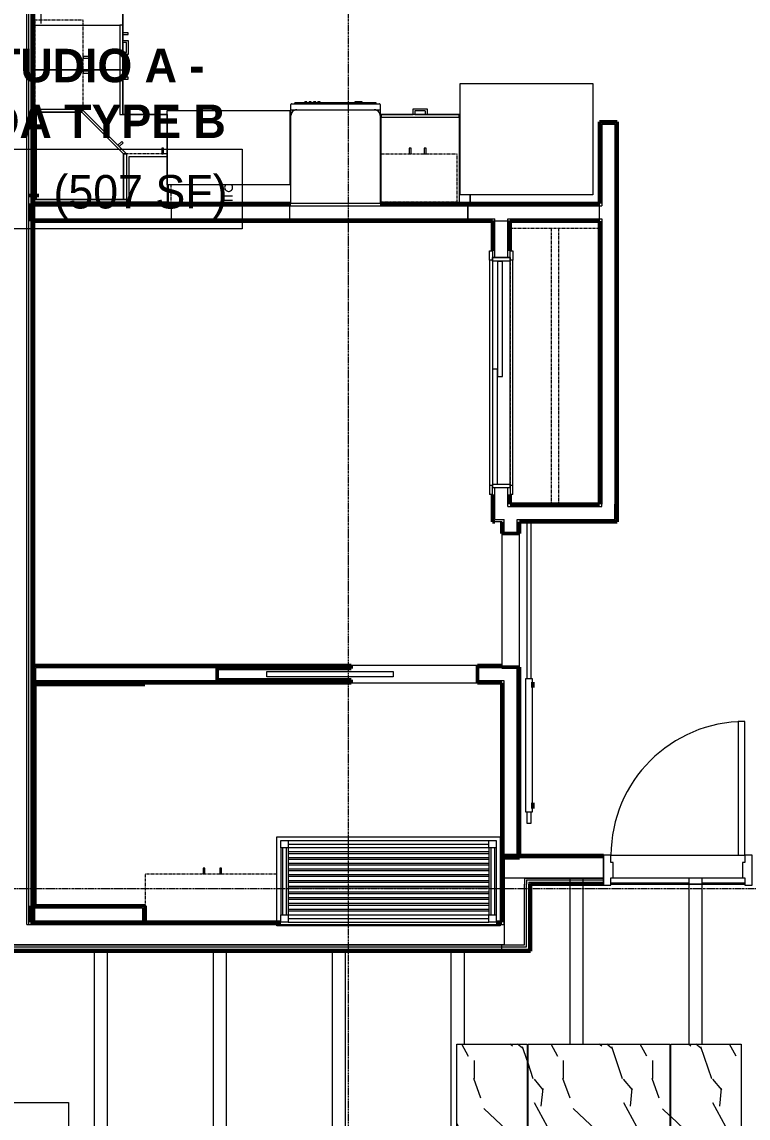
# Model space of a CAD drawing. Header units: inches. Extents: x -4218 to -1830, y 9767 to 12426.
# Drawn here: x -2915.2 to -2719.8, y 10405.5 to 10700.4 of the extents above; entities that cross this region are included whole.
import ezdxf

# ---------------------------------------------------------------- set-up
doc = ezdxf.new("R2010")
doc.units = ezdxf.units.IN
doc.header["$MEASUREMENT"] = 0
doc.linetypes.add('Dash', pattern=[0.25, 0.125, -0.125])
doc.linetypes.add('Grid Line 1_2_', pattern=[0.875, 0.5, -0.125, 0.125, -0.125])
for name, color, linetype, lineweight in [('0-1', 7, 'Continuous', 5), ('0-2', 10, 'Continuous', 9), ('A-AREA-IDEN', 2, 'Continuous', 9), ('A-CLNG-2', 10, 'Continuous', 9), ('A-CLNG-PATT-1', 71, 'Continuous', 13), ('A-DOOR-1', 10, 'Continuous', 9), ('A-DOOR-2', 50, 'Continuous', 20), ('A-DOOR-4', 7, 'Continuous', 50), ('A-DOOR-FRAM-1', 10, 'Continuous', 9), ('A-DOOR-FRAM-3', 50, 'Continuous', 20), ('A-FLOR-3', 192, 'Continuous', 9), ('A-WALL-1', 7, 'Continuous', 50), ('A-WALL-2', 250, 'Continuous', 13), ('A-WALL-3', 10, 'Continuous', 9), ('A-WALL-4', 252, 'Continuous', 9), ('A-WALL-5', 253, 'Continuous', 9), ('A-WALL-6', 254, 'Continuous', 9), ('A-WALL-7', 113, 'Continuous', 9), ('I-WALL-1', 7, 'Continuous', 50), ('I-WALL-2', 10, 'Continuous', 9), ('I-WALL-3', 252, 'Continuous', 9), ('I-WALL-4', 253, 'Continuous', 9), ('P-SANR-FIXT-1', 10, 'Continuous', 9), ('P-SANR-FIXT-2', 252, 'Continuous', 9), ('Q-CASE', 31, 'Continuous', 9), ('Q-CASE-1', 252, 'Continuous', 9), ('Q-CASE-2', 10, 'Continuous', 9), ('Q-CASE-3', 253, 'Continuous', 9), ('Q-CASE-4', 252, 'Dash', 9), ('Q-CASE-5', 253, 'Dash', 9), ('Q-CASE-6', 254, 'Continuous', 9), ('Q-CASE-7', 10, 'Dash', 9), ('Q-CASE-HDLN-1', 10, 'Dash', 9), ('Q-CASE-HDLN-2', 252, 'Dash', 9), ('Q-SPCQ-1', 10, 'Continuous', 9), ('S-BEAM', 12, 'Continuous', 9), ('S-GRID-1', 1, 'Grid Line 1_2_', 9)]:
    doc.layers.add(name, color=color, linetype=linetype, lineweight=lineweight)
doc.styles.add('Century Gothic', font='ufonts.com_century-gothic.ttf', dxfattribs={"height": 9})
doc.styles.add('Century Gothic_B', font='GOTHICB.TTF', dxfattribs={"height": 9})

# ---------------------------------------------------------------- blocks, each defined once
blk = doc.blocks.new('POCKET - FLUSH - 2-10 x 6-8-2882530-BACKGROUND - RCP - 2ND FLOOR')
at = {"layer": 'A-DOOR-2'}
for p, q in [((-39.67, -0.75), (-39.67, 0.75)), ((-39.67, 0.75), (-5.67, 0.75)), ((-5.67, 0.75), (-5.67, -0.75)), ((-5.67, -0.75), (-39.67, -0.75))]:
    blk.add_line(p, q, dxfattribs=at)
blk = doc.blocks.new('SLIDING - FLUSH - 5-0 x 6-8-3203585-BACKGROUND - RCP - 2ND FLOOR')
at = {"layer": 'A-DOOR-1'}
for p, q in [((-32.75, 2.25), (-32.75, 3)), ((-30.25, 3), (-32.75, 3)), ((30.25, 3), (-30.25, 3)), ((-30.25, 3), (-30.25, 2.25)), ((30.25, 2.25), (30.25, 3)), ((30.25, 3), (32.75, 3)), ((32.75, 3), (32.75, 2.25)), ((-32.75, 2.25), (-30.25, 2.25)), ((1, 2.25), (-30, 2.25)), ((-30, 2.25), (-30, 0.88)), ((-30, 0.88), (1, 0.88)), ((30, 0.88), (-1, 0.88)), ((-1, 0.88), (-1, -0.5)), ((1, 2.25), (1, 0.88)), ((30, 0.88), (30, -0.5)), ((32.75, 2.25), (30.25, 2.25)), ((-32.75, -3.25), (-32.75, -2.5)), ((-30.25, -2.5), (-32.75, -2.5)), ((-30.25, -2.5), (-30.25, -3.25)), ((-1, -0.5), (30, -0.5)), ((30.25, -2.5), (32.75, -2.5)), ((30.25, -3.25), (30.25, -2.5)), ((32.75, -2.5), (32.75, -3.25)), ((-32.75, -3.25), (-30.25, -3.25)), ((-30.25, -3.25), (30.25, -3.25)), ((32.75, -3.25), (30.25, -3.25))]:
    blk.add_line(p, q, dxfattribs=at)
at = {"layer": 'A-DOOR-FRAM-1'}
for p, q in [((-30, 2.25), (-31, 2.25)), ((-31, -2.5), (-31, 2.25)), ((-30, 2.25), (-30, -2.5)), ((30, 2.25), (1, 2.25)), ((30, -2.5), (30, 2.25)), ((30, 2.25), (31, 2.25)), ((31, 2.25), (31, -2.5)), ((-31, -2.5), (-30, -2.5)), ((-30, -2.5), (30, -2.5)), ((31, -2.5), (30, -2.5))]:
    blk.add_line(p, q, dxfattribs=at)
blk = doc.blocks.new('Refrigerator_-_Side-by-Side_6047 - 36_ X 30_-1372843-BACKGROUND - RCP - 2ND FLOOR')
at = {"layer": 'Q-SPCQ-1'}
for p, q in [((-17.88, 15.58), (17.87, 15.58)), ((-17.88, -14.42), (-17.88, 15.58)), ((17.87, 15.58), (17.87, -14.42)), ((17.87, -14.42), (-17.88, -14.42))]:
    blk.add_line(p, q, dxfattribs=at)
blk = doc.blocks.new('Range - 24_ x 30_-2806124-BACKGROUND - RCP - 2ND FLOOR')
at = {"layer": 'Q-SPCQ-1'}
blk.add_line((0, -22), (30, -22), dxfattribs=at)
for centre, radius, start, end in [((6.5, -6), 3.5, 360, 180), ((23.5, -6), 3, 0, 180), ((6.5, -6), 3.5, 180, 0), ((23.5, -6), 3, 180, 0), ((6.5, -16), 4.5, 0, 180), ((23.5, -16), 3, 360, 180), ((6.5, -16), 4.5, 180, 0), ((23.5, -16), 3, 180, 0)]:
    blk.add_arc(centre, radius, start, end, dxfattribs=at)
blk = doc.blocks.new('Dishwasher_15404 - 34_ counter-547918-BACKGROUND - RCP - 2ND FLOOR')
at = {"layer": 'Q-SPCQ-1'}
for p, q in [((0, 24), (23.68, 24)), ((0, 0), (0, 24)), ((23.68, 24), (25.25, 24)), ((25.25, 24), (26.68, 24)), ((25.25, 24), (25.25, 22.43)), ((26.87, 23.8), (26.87, 0.2)), ((25.25, 22.43), (25.25, 1.57)), ((26.87, 22.91), (27.12, 22.91)), ((27.12, 21.39), (27.12, 22.91)), ((27.12, 20.19), (27.12, 21.39)), ((27.12, 20.28), (27.37, 20.28)), ((27.12, 3.81), (27.12, 20.19)), ((27.12, 19.69), (27.37, 19.69)), ((27.12, 19.1), (27.37, 19.1)), ((27.12, 18.51), (27.37, 18.51)), ((27.12, 17.92), (27.37, 17.92)), ((27.37, 17.33), (27.37, 17.92)), ((27.37, 19.69), (27.37, 20.28)), ((27.37, 18.51), (27.37, 19.1)), ((27.12, 17.33), (27.37, 17.33)), ((27.12, 16.74), (27.37, 16.74)), ((27.12, 16.15), (27.37, 16.15)), ((27.37, 16.15), (27.37, 16.74)), ((27.37, 6.79), (27.12, 6.79)), ((27.37, 5.81), (27.37, 6.79)), ((27.12, 4.82), (27.37, 4.82)), ((27.12, 2.61), (27.12, 3.81)), ((27.37, 4.82), (27.37, 5.81)), ((23.68, 0), (0, 0)), ((25.25, 1.57), (25.25, 0)), ((26.87, 1.09), (27.12, 1.09)), ((27.12, 1.09), (27.12, 2.61)), ((25.25, 0), (23.68, 0)), ((26.68, 0), (25.25, 0))]:
    blk.add_line(p, q, dxfattribs=at)
for centre, radius, start, end in [((23.68, 22.43), 1.57, 360, 90), ((26.68, 23.8), 0.197, 360, 90), ((23.68, 22.43), 1.57, 32.077, 42.3359), ((23.68, 22.43), 1.57, 17.8182, 27.5266), ((23.68, 22.43), 1.57, 360, 13.6425), ((23.68, 1.57), 1.57, 270, 360), ((23.68, 1.57), 1.57, 317.6641, 327.923), ((23.68, 1.57), 1.57, 332.4734, 342.1818), ((23.68, 1.57), 1.57, 346.3575, 360), ((26.68, 0.2), 0.197, 270, 360), ((26.68, 0.2), 0.197, 270, 345)]:
    blk.add_arc(centre, radius, start, end, dxfattribs=at)
blk = doc.blocks.new('BARN - FLUSH - 3-0 x 7-0 BARN DOOR-2961666-BACKGROUND - RCP - 2ND FLOOR')
at = {"layer": 'A-DOOR-1'}
for p, q in [((-57, -4.32), (-60, -4.32)), ((-60, -4.32), (-60, -4.95)), ((-60, -4.95), (-60, -5.57)), ((-60, -5.57), (-57, -5.57)), ((-57, -5.82), (-57, -4.07)), ((-57, -4.07), (-21, -4.07)), ((-21, -5.82), (-57, -5.82)), ((-21, -4.07), (-21, -5.82)), ((21, -4.32), (-21, -4.32)), ((-21, -5.57), (21, -5.57)), ((21, -4.95), (21, -4.32)), ((21, -5.57), (21, -4.95))]:
    blk.add_line(p, q, dxfattribs=at)
at = {"layer": 'A-DOOR-4'}
for p, q in [((-56, -6), (-56, -5.82)), ((-54.5, -5.82), (-54.5, -6)), ((-23.5, -6), (-23.5, -5.82)), ((-22, -5.82), (-22, -6)), ((-54.5, -6), (-56, -6)), ((-22, -6), (-23.5, -6))]:
    blk.add_line(p, q, dxfattribs=at)
blk = doc.blocks.new('OD_CW_Closet - OD_CW_Closet-2508933-BACKGROUND - RCP - 2ND FLOOR')
at = {"layer": 'Q-CASE-HDLN-1'}
for p, q in [((0.74, 24), (0.74, 0)), ((0.74, 13), (74.9, 13)), ((0.74, 11), (74.9, 11)), ((0.74, 0), (6.74, 0)), ((9.24, 0), (69.74, 0)), ((72.24, 0), (74.9, 0))]:
    blk.add_line(p, q, dxfattribs=at)
at = {"layer": 'Q-CASE-HDLN-2'}
for p, q in [((74.9, 24), (0.74, 24)), ((74.9, 0), (74.9, 24))]:
    blk.add_line(p, q, dxfattribs=at)
blk = doc.blocks.new('Single Door 1 Drawer 211 - 211 Base Cabinet Single Door1 Drawer 12_-2706434-BACKGROUND - RCP - 2ND FLOOR')
at = {"layer": 'Q-CASE-2'}
for p, q in [((-11.26, -23.25), (-11.26, 0)), ((-11.26, 0), (0.74, 0)), ((0.74, 0), (0.74, -23.25)), ((-11.26, -23.25), (-11.26, -24)), ((0.74, -23.25), (-11.26, -23.25)), ((0.74, -24), (0.74, -23.25)), ((-11.26, -24), (0.74, -24)), ((-6.64, -24), (-7.14, -24)), ((-7.14, -25.5), (-7.14, -24)), ((-3.39, -25.5), (-7.14, -25.5)), ((-6.64, -25), (-6.64, -24)), ((-6.64, -25), (-3.89, -25)), ((-3.89, -25), (-3.89, -24)), ((-3.89, -24), (-3.39, -24)), ((-3.39, -24), (-3.39, -25.5)), ((-1.27, -24), (-1.76, -24)), ((-1.76, -24), (-1.76, -25.5)), ((-1.76, -25.5), (-1.27, -25.5)), ((-1.27, -25.5), (-1.27, -24))]:
    blk.add_line(p, q, dxfattribs=at)
blk = doc.blocks.new('Base Cabinet Corner 197 - Base Cabinet Corner 197-2565125-BACKGROUND - RCP - 2ND FLOOR')
at = {"layer": 'Q-CASE-2'}
for p, q in [((-23.26, 0), (12.74, 0)), ((-23.26, -36), (-23.26, 0)), ((12.74, 0), (12.74, -24)), ((0.74, -23.25), (0.74, -36)), ((12.74, -23.25), (0.74, -23.25)), ((0.74, -23.25), (0.74, -24)), ((0.74, -24), (0.74, -36)), ((12.74, -24), (0.74, -24)), ((10.73, -24), (10.24, -24)), ((10.24, -24), (10.24, -25.5)), ((10.24, -25.5), (10.73, -25.5)), ((10.73, -25.5), (10.73, -24)), ((2.23, -33.51), (0.73, -33.51)), ((0.73, -33.51), (0.73, -34)), ((0.73, -34), (2.23, -34)), ((2.23, -34), (2.23, -33.51)), ((0.74, -36), (-23.26, -36))]:
    blk.add_line(p, q, dxfattribs=at)
blk = doc.blocks.new('Base Cabinet 3 Drawer 230 - Base Cabinet 3 Drawer 230 21_-2554957-BACKGROUND - RCP - 2ND FLOOR')
at = {"layer": 'Q-CASE-2'}
for p, q in [((-9.76, -23.25), (-9.76, 0)), ((-9.76, 0), (11.24, 0)), ((11.24, 0), (11.24, -23.25)), ((-9.76, -23.25), (-9.76, -24)), ((11.24, -23.25), (-9.76, -23.25)), ((11.24, -24), (11.24, -23.25)), ((-9.76, -24), (11.24, -24)), ((-0.64, -24), (-1.14, -24)), ((-1.14, -25.5), (-1.14, -24)), ((2.61, -25.5), (-1.14, -25.5)), ((-0.64, -25), (-0.64, -24)), ((-0.64, -25), (2.11, -25)), ((2.11, -25), (2.11, -24)), ((2.11, -24), (2.61, -24)), ((2.61, -24), (2.61, -25.5))]:
    blk.add_line(p, q, dxfattribs=at)
blk = doc.blocks.new('308 - 308 x 24_-V21-BACKGROUND - RCP - 2ND FLOOR')
at = {"layer": 'Q-CASE'}
for p, q in [((0, -25.19), (-12, -13.19)), ((-12, -13.19), (-11.25, -13.19)), ((-11.25, -13.19), (0, -24.44)), ((0, -24.44), (0, -25.19))]:
    blk.add_line(p, q, dxfattribs=at)
at = {"layer": 'Q-CASE-1'}
for p, q in [((-12, -0.94), (-12, -0.19)), ((-12, -3.31), (-12, -0.94)), ((-12, -0.94), (-11.25, -0.94)), ((12.62, -0.94), (-12, -0.94)), ((-11.25, -3.2), (-11.25, -0.94)), ((-11.25, -0.94), (12.25, -0.94)), ((-11.25, -0.94), (-11.25, -3.2)), ((12.25, -0.94), (12.25, -24.44)), ((12.25, -25.19), (12.25, -0.94)), ((12.25, -0.94), (12.62, -0.94)), ((-12, -13.19), (-12, -3.33)), ((-11.25, -13.19), (-11.25, -3.27)), ((-11.25, -3.27), (-11.25, -13.19)), ((-11.25, -13.19), (-12, -13.19)), ((0, -24.44), (-11.25, -13.19)), ((-10.05, -15.14), (-11.11, -16.2)), ((-11.11, -16.2), (-10.76, -16.55)), ((-10.76, -16.55), (-9.7, -15.49)), ((12.25, -24.44), (0, -24.44)), ((0, -25.19), (0, -24.44)), ((0, -24.44), (12.25, -24.44)), ((12.25, -25.19), (0, -25.19)), ((12.25, -24.44), (12.25, -25.19)), ((12.62, -25.19), (12.25, -25.19))]:
    blk.add_line(p, q, dxfattribs=at)
at = {"layer": 'Q-CASE-3'}
for p, q in [((-12, -0.19), (10.32, -0.19)), ((10.37, -0.19), (12.62, -0.19)), ((12.62, -0.94), (13, -0.94)), ((13, -0.94), (12.62, -0.94)), ((13, -25.19), (12.62, -25.19))]:
    blk.add_line(p, q, dxfattribs=at)
at = {"layer": 'Q-CASE-6'}
for p, q in [((12.62, -0.19), (13, -0.19)), ((13, -0.19), (13, -0.94)), ((13, -0.94), (13, -25.19))]:
    blk.add_line(p, q, dxfattribs=at)
blk = doc.blocks.new('300 Series Wall Hung Cabinet_301 - 12_ x 24_-2732593-BACKGROUND - RCP - 2ND FLOOR')
at = {"layer": 'Q-CASE-1'}
for p, q in [((-5.25, -4.87), (-5.25, -0.19)), ((5.25, -0.19), (5.25, -3.41)), ((5.25, -3.44), (5.25, -12.44)), ((5.25, -12.44), (-5, -12.44)), ((-3.51, -13.19), (-4, -13.19)), ((-4, -13.19), (-4, -14.69)), ((-4, -14.69), (-3.51, -14.69)), ((-3.51, -14.69), (-3.51, -13.19))]:
    blk.add_line(p, q, dxfattribs=at)
at = {"layer": 'Q-CASE-3'}
blk.add_line((-5.25, -0.19), (5.25, -0.19), dxfattribs=at)
at = {"layer": 'Q-CASE-4'}
for p, q in [((-6, -0.19), (-6, -4.87)), ((6, -3.31), (6, -0.19)), ((6, -13.19), (6, -3.33)), ((-5, -13.19), (6, -13.19))]:
    blk.add_line(p, q, dxfattribs=at)
at = {"layer": 'Q-CASE-5'}
blk.add_line((6, -0.19), (-6, -0.19), dxfattribs=at)
blk = doc.blocks.new('kitchen_faucet_14143 - kitchen_faucet_14143-V36-BACKGROUND - RCP - 2ND FLOOR')
at = {"layer": 'P-SANR-FIXT-2'}
for p, q in [((2.26, -0.28), (2.26, 1.08)), ((2.34, 1.08), (2.34, 0.94)), ((2.34, 0.94), (2.34, -1.08)), ((3.44, -1.08), (3.44, 1.08)), ((2.26, -1.08), (2.26, -0.28))]:
    blk.add_line(p, q, dxfattribs=at)
for start, end in [(15, 130.3805), (285.1305, 360), (0, 15), (229.6195, 285)]:
    blk.add_arc((0, 0), 1.08, start, end, dxfattribs=at)
blk = doc.blocks.new('Stainless Steel Farmhous Kitchen Sink - Stainless Steel Farmhous Kitchen Sink-2443921-BACKGROUND - RCP - 2ND FLOOR')
at = {"layer": 'P-SANR-FIXT-1'}
for p, q in [((-33, -22.2), (-33, -2.25)), ((-33, -2.25), (0, -2.25)), ((0, -2.25), (0, -22.2)), ((0, -22.2), (-33, -22.2))]:
    blk.add_line(p, q, dxfattribs=at)
blk = doc.blocks.new('300 Series Wall Hung Cabinet_302 - 24_ X 24_-2588623-BACKGROUND - RCP - 2ND FLOOR')
at = {"layer": 'Q-CASE-1'}
for p, q in [((-1.76, -13.19), (-2.25, -13.19)), ((-2.25, -13.19), (-2.25, -14.69)), ((-2.25, -14.69), (-1.76, -14.69)), ((-1.76, -14.69), (-1.76, -13.19)), ((2.24, -13.19), (1.75, -13.19)), ((1.75, -13.19), (1.75, -14.69)), ((1.75, -14.69), (2.24, -14.69)), ((2.24, -14.69), (2.24, -13.19))]:
    blk.add_line(p, q, dxfattribs=at)
at = {"layer": 'Q-CASE-4'}
for p, q in [((-12, -0.19), (-12, -13.19)), ((12, -13.19), (12, -0.19)), ((-12, -13.19), (12, -13.19))]:
    blk.add_line(p, q, dxfattribs=at)
at = {"layer": 'Q-CASE-5'}
blk.add_line((12, -0.19), (-12, -0.19), dxfattribs=at)
blk = doc.blocks.new('300 Series Wall Hung Cabinet_302 - 21_ X 24_-2838688-BACKGROUND - RCP - 2ND FLOOR')
at = {"layer": 'Q-CASE-1'}
for p, q in [((-1.76, 14.69), (-2.25, 14.69)), ((-2.25, 14.69), (-2.25, 13.19)), ((-2.25, 13.19), (-1.76, 13.19)), ((-1.76, 13.19), (-1.76, 14.69)), ((2.24, 14.69), (1.75, 14.69)), ((1.75, 14.69), (1.75, 13.19)), ((1.75, 13.19), (2.24, 13.19)), ((2.24, 13.19), (2.24, 14.69))]:
    blk.add_line(p, q, dxfattribs=at)
at = {"layer": 'Q-CASE-4'}
for p, q in [((-10.1, 13.19), (10.5, 13.19)), ((10.5, 13.19), (10.5, 0.23))]:
    blk.add_line(p, q, dxfattribs=at)
at = {"layer": 'Q-CASE-5'}
blk.add_line((10.5, 0.19), (-10.1, 0.19), dxfattribs=at)
blk = doc.blocks.new('Bath Vanity - Bath Vanity 60_-V77-BACKGROUND - RCP - 2ND FLOOR')
at = {"layer": 'Q-CASE-1'}
for p, q in [((-29.26, 0), (-29.26, 1)), ((30.74, 1), (30.74, 0.38)), ((30.74, 0.38), (30.74, 0)), ((30.74, 0), (-29.26, 0))]:
    blk.add_line(p, q, dxfattribs=at)
at = {"layer": 'Q-CASE-2'}
for p, q in [((-29.26, 1), (-29.26, 24)), ((-29.26, 24), (30.74, 24)), ((30.74, 24), (30.74, 1)), ((-28.26, 21), (-28.26, 23)), ((-28.26, 23), (-26.26, 23)), ((-28.26, 21), (-28.26, 3)), ((-26.26, 21), (-28.26, 21)), ((-27.76, 21), (-27.76, 3)), ((-26.76, 21), (-26.76, 3)), ((-26.26, 23), (27.74, 23)), ((-26.26, 23), (-26.26, 21)), ((-26.26, 22), (27.74, 22)), ((27.74, 21), (-26.26, 21)), ((-26.26, 21), (-26.26, 3)), ((27.74, 21), (27.74, 23)), ((27.74, 23), (29.74, 23)), ((27.74, 21), (27.74, 3)), ((29.74, 21), (27.74, 21)), ((28.24, 21), (28.24, 3)), ((29.24, 21), (29.24, 3)), ((29.74, 23), (29.74, 21)), ((29.74, 21), (29.74, 3)), ((-26.26, 20), (27.74, 20)), ((27.74, 19.45), (-26.26, 19.45)), ((-26.26, 18.45), (27.74, 18.45)), ((27.74, 17.91), (-26.26, 17.91)), ((-26.26, 16.91), (27.74, 16.91)), ((27.74, 16.36), (-26.26, 16.36)), ((-26.26, 15.36), (27.74, 15.36)), ((27.74, 14.82), (-26.26, 14.82)), ((-26.26, 13.82), (27.74, 13.82)), ((27.74, 13.27), (-26.26, 13.27)), ((-26.26, 12.27), (27.74, 12.27)), ((27.74, 11.73), (-26.26, 11.73)), ((-26.26, 10.73), (27.74, 10.73)), ((27.74, 10.18), (-26.26, 10.18)), ((-26.26, 9.18), (27.74, 9.18)), ((27.74, 8.64), (-26.26, 8.64)), ((-26.26, 7.64), (27.74, 7.64)), ((27.74, 7.09), (-26.26, 7.09)), ((-26.26, 6.09), (27.74, 6.09)), ((-28.26, 1), (-28.26, 3)), ((-28.26, 3), (-26.26, 3)), ((27.74, 5.55), (-26.26, 5.55)), ((-26.26, 4.55), (27.74, 4.55)), ((27.74, 4), (-26.26, 4)), ((-26.26, 3), (27.74, 3)), ((-26.26, 3), (-26.26, 1)), ((27.74, 1), (27.74, 3)), ((27.74, 3), (29.74, 3)), ((29.74, 3), (29.74, 1)), ((-26.26, 1), (-28.26, 1)), ((-26.26, 2), (27.74, 2)), ((-26.26, 1), (27.74, 1)), ((29.74, 1), (27.74, 1))]:
    blk.add_line(p, q, dxfattribs=at)
blk = doc.blocks.new('300 Series Wall Hung Cabinet_326 - 36_-V89-BACKGROUND - RCP - 2ND FLOOR')
at = {"layer": 'Q-CASE-2'}
for p, q in [((-2.01, 14.69), (-2.5, 14.69)), ((-2.5, 14.69), (-2.5, 13.19)), ((-2.5, 13.19), (-2.01, 13.19)), ((-2.01, 13.19), (-2.01, 14.69)), ((2.49, 14.69), (2, 14.69)), ((2, 14.69), (2, 13.19)), ((2, 13.19), (2.49, 13.19)), ((2.49, 13.19), (2.49, 14.69))]:
    blk.add_line(p, q, dxfattribs=at)
at = {"layer": 'Q-CASE-4'}
blk.add_line((17.37, 0.19), (-18, 0.19), dxfattribs=at)
at = {"layer": 'Q-CASE-7'}
for p, q in [((-18, 0.19), (-18, 13.19)), ((-18, 13.19), (17.37, 13.19))]:
    blk.add_line(p, q, dxfattribs=at)
blk = doc.blocks.new('CTR - 1st Phase - Unit Layouts_rvt-1-BACKGROUND - RCP - 2ND FLOOR')
at = {"layer": 'A-WALL-1'}
for p, q in [((-2759.85, 10651.54), (-2759.85, 10673.55)), ((-2759.85, 10673.55), (-2759.22, 10673.55)), ((-2759.22, 10673.55), (-2755.72, 10673.55)), ((-2755.72, 10673.55), (-2755.1, 10673.55)), ((-2755.1, 10673.55), (-2755.1, 10570.64)), ((-2912.7, 10650.92), (-2912.7, 10651.54)), ((-2912.7, 10651.54), (-2842.82, 10651.54)), ((-2912.7, 10647.42), (-2912.7, 10650.92)), ((-2818.82, 10651.54), (-2759.85, 10651.54)), ((-2912.7, 10646.79), (-2912.7, 10647.42)), ((-2788.62, 10646.79), (-2912.7, 10646.79)), ((-2788.62, 10638.8), (-2788.62, 10646.79)), ((-2783.87, 10646.79), (-2783.87, 10638.8)), ((-2759.85, 10646.79), (-2783.87, 10646.79)), ((-2759.85, 10570.64), (-2759.85, 10646.79)), ((-2788.62, 10565.89), (-2788.62, 10573.3)), ((-2783.87, 10573.3), (-2783.87, 10570.64)), ((-2783.87, 10570.64), (-2759.85, 10570.64)), ((-2755.1, 10570.64), (-2755.1, 10566.52)), ((-2788, 10565.89), (-2788.62, 10565.89)), ((-2786.1, 10562.79), (-2786.1, 10565.89)), ((-2781.35, 10565.89), (-2781.35, 10562.79)), ((-2755.1, 10565.89), (-2781.35, 10565.89)), ((-2755.1, 10566.52), (-2755.1, 10565.89)), ((-2781.35, 10562.79), (-2786.1, 10562.79)), ((-2912.07, 10527.29), (-2826.62, 10527.29)), ((-2912.07, 10526.66), (-2912.07, 10527.29)), ((-2826.62, 10527.29), (-2826.62, 10526.41)), ((-2792.62, 10527.29), (-2786.1, 10527.29)), ((-2792.62, 10522.54), (-2792.62, 10527.29)), ((-2786.1, 10527.29), (-2786.1, 10526.79)), ((-2912.07, 10523.16), (-2912.07, 10526.66)), ((-2826.62, 10526.41), (-2862.62, 10526.41)), ((-2862.62, 10526.41), (-2862.62, 10523.41)), ((-2786.1, 10526.79), (-2781.35, 10526.79)), ((-2781.35, 10526.79), (-2781.35, 10475.52)), ((-2912.11, 10462.54), (-2912.11, 10522.54)), ((-2912.11, 10522.54), (-2911.73, 10522.54)), ((-2912.07, 10522.54), (-2912.07, 10523.16)), ((-2826.62, 10522.54), (-2912.07, 10522.54)), ((-2911.73, 10522.54), (-2882.11, 10522.54)), ((-2911.73, 10522.16), (-2911.73, 10462.91)), ((-2882.11, 10522.16), (-2911.73, 10522.16)), ((-2882.11, 10522.54), (-2882.11, 10522.16)), ((-2862.62, 10523.41), (-2826.62, 10523.41)), ((-2826.62, 10523.41), (-2826.62, 10522.54)), ((-2786.1, 10522.54), (-2792.62, 10522.54)), ((-2786.1, 10475.52), (-2786.1, 10522.54)), ((-2785.47, 10475.52), (-2786.1, 10475.52)), ((-2781.97, 10475.52), (-2785.47, 10475.52)), ((-2781.35, 10475.52), (-2781.97, 10475.52)), ((-2912.7, 10462.54), (-2882.07, 10462.54)), ((-2912.7, 10461.91), (-2912.7, 10462.54)), ((-2911.73, 10462.54), (-2912.11, 10462.54)), ((-2882.07, 10462.54), (-2882.07, 10461.91)), ((-2912.7, 10458.41), (-2912.7, 10461.91)), ((-2882.07, 10461.91), (-2882.07, 10458.41)), ((-2912.7, 10458.16), (-2912.7, 10458.41)), ((-2882.07, 10458.16), (-2912.7, 10458.16)), ((-2882.07, 10458.41), (-2882.07, 10458.16))]:
    blk.add_line(p, q, dxfattribs=at)
at = {"layer": 'A-WALL-2'}
for p, q in [((-2759.22, 10672.93), (-2755.72, 10672.93)), ((-2759.22, 10672.93), (-2759.22, 10650.92)), ((-2755.72, 10672.93), (-2755.72, 10570.64)), ((-2912.07, 10647.42), (-2912.07, 10650.92)), ((-2912.07, 10650.92), (-2759.85, 10650.92)), ((-2759.85, 10650.92), (-2759.22, 10650.92)), ((-2912.07, 10647.42), (-2788, 10647.42)), ((-2788, 10646.79), (-2788, 10647.42)), ((-2788, 10637.05), (-2788, 10646.79)), ((-2784.5, 10646.79), (-2784.5, 10647.42)), ((-2784.5, 10647.42), (-2759.85, 10647.42)), ((-2784.5, 10637.05), (-2784.5, 10646.79)), ((-2759.85, 10647.42), (-2759.22, 10647.42)), ((-2759.22, 10647.42), (-2759.22, 10570.64)), ((-2788, 10566.52), (-2788, 10575.05)), ((-2784.5, 10570.02), (-2784.5, 10575.05)), ((-2784.5, 10570.02), (-2783.87, 10570.02)), ((-2783.87, 10570.02), (-2759.22, 10570.02)), ((-2759.22, 10570.02), (-2759.22, 10570.64)), ((-2755.72, 10570.02), (-2755.72, 10570.64)), ((-2755.72, 10566.52), (-2755.72, 10570.02)), ((-2788, 10566.52), (-2785.47, 10566.52)), ((-2786.1, 10565.89), (-2788, 10565.89)), ((-2785.47, 10565.89), (-2785.47, 10566.52)), ((-2785.47, 10562.79), (-2785.47, 10565.89)), ((-2781.97, 10565.89), (-2781.97, 10566.52)), ((-2781.97, 10566.52), (-2755.72, 10566.52)), ((-2781.97, 10562.79), (-2781.97, 10565.89)), ((-2826.62, 10526.66), (-2911.45, 10526.66)), ((-2911.45, 10523.16), (-2911.45, 10526.66)), ((-2786.1, 10526.66), (-2792.62, 10526.66)), ((-2785.47, 10526.66), (-2786.1, 10526.66)), ((-2785.47, 10526.66), (-2785.47, 10526.79)), ((-2781.97, 10476.14), (-2781.97, 10526.79)), ((-2826.62, 10523.16), (-2911.45, 10523.16)), ((-2786.1, 10523.16), (-2792.62, 10523.16)), ((-2785.47, 10523.16), (-2786.1, 10523.16)), ((-2785.47, 10476.14), (-2785.47, 10523.16)), ((-2781.97, 10476.14), (-2785.47, 10476.14)), ((-2882.7, 10461.91), (-2912.07, 10461.91)), ((-2912.07, 10458.41), (-2912.07, 10461.91)), ((-2882.7, 10461.91), (-2882.7, 10458.41)), ((-2912.7, 10458.41), (-2912.07, 10458.41)), ((-2912.07, 10458.41), (-2912.7, 10458.41)), ((-2882.7, 10458.41), (-2912.07, 10458.41)), ((-2882.7, 10458.41), (-2882.07, 10458.41)), ((-2882.07, 10458.41), (-2882.7, 10458.41))]:
    blk.add_line(p, q, dxfattribs=at)
at = {"layer": 'A-WALL-3'}
for p, q in [((-2786.1, 10562.79), (-2786.1, 10527.29)), ((-2781.35, 10526.79), (-2781.35, 10562.79)), ((-2792.62, 10527.29), (-2826.62, 10527.29)), ((-2826.62, 10522.54), (-2792.62, 10522.54))]:
    blk.add_line(p, q, dxfattribs=at)
at = {"layer": 'A-WALL-4'}
for p, q in [((-2875.07, 10651.54), (-2875.07, 10646.79)), ((-2875.07, 10651.54), (-2875.07, 10646.79)), ((-2843.22, 10651.54), (-2843.22, 10646.79)), ((-2843.22, 10651.54), (-2843.22, 10646.79)), ((-2795.22, 10651.54), (-2795.22, 10646.82)), ((-2795.22, 10646.82), (-2795.22, 10651.54)), ((-2794.6, 10651.54), (-2759.85, 10651.54)), ((-2875.07, 10646.79), (-2912.07, 10646.79)), ((-2843.22, 10646.79), (-2875.07, 10646.79)), ((-2795.22, 10646.79), (-2843.22, 10646.79)), ((-2788.62, 10646.79), (-2795.22, 10646.79)), ((-2759.85, 10646.79), (-2783.87, 10646.79)), ((-2781.35, 10562.79), (-2786.1, 10562.79)), ((-2826.62, 10526.41), (-2826.62, 10527.29)), ((-2792.62, 10527.29), (-2792.62, 10522.54)), ((-2786.1, 10527.29), (-2786.1, 10526.79)), ((-2862.62, 10523.41), (-2862.62, 10526.41)), ((-2862.62, 10526.41), (-2826.62, 10526.41)), ((-2781.35, 10526.79), (-2786.1, 10526.79)), ((-2826.62, 10523.41), (-2862.62, 10523.41)), ((-2826.62, 10522.54), (-2826.62, 10523.41))]:
    blk.add_line(p, q, dxfattribs=at)
at = {"layer": 'A-WALL-5'}
for p, q in [((-2912.7, 10651.54), (-2912.07, 10651.54)), ((-2759.85, 10646.79), (-2759.85, 10651.54)), ((-2912.07, 10646.79), (-2912.7, 10646.79)), ((-2783.87, 10646.79), (-2788.62, 10646.79)), ((-2783.87, 10637.05), (-2788.62, 10637.05)), ((-2783.87, 10575.05), (-2788.62, 10575.05))]:
    blk.add_line(p, q, dxfattribs=at)
at = {"layer": 'A-WALL-6'}
for p, q in [((-2912.7, 10646.79), (-2912.7, 10651.54)), ((-2912.07, 10651.54), (-2875.07, 10651.54)), ((-2875.07, 10651.54), (-2843.22, 10651.54)), ((-2843.22, 10651.54), (-2842.82, 10651.54)), ((-2818.82, 10651.54), (-2795.22, 10651.54)), ((-2795.22, 10651.54), (-2794.6, 10651.54))]:
    blk.add_line(p, q, dxfattribs=at)
at = {"layer": 'A-WALL-7'}
for p, q in [((-2912.07, 10805.8), (-2912.07, 10651.54)), ((-2912.07, 10651.54), (-2912.07, 10805.8)), ((-2888.07, 10697.53), (-2888.07, 10742.42)), ((-2888.07, 10742.42), (-2888.07, 10697.53)), ((-2888.07, 10697.04), (-2888.07, 10697.53)), ((-2888.07, 10695.42), (-2888.07, 10697.04)), ((-2888.07, 10697.04), (-2888.07, 10695.42)), ((-2888.07, 10694.92), (-2888.07, 10695.42)), ((-2888.07, 10692.17), (-2888.07, 10694.92)), ((-2888.07, 10694.92), (-2888.07, 10692.17)), ((-2888.07, 10691.67), (-2888.07, 10692.17)), ((-2888.07, 10685.53), (-2888.07, 10691.67)), ((-2888.07, 10691.67), (-2888.07, 10685.53)), ((-2888.07, 10685.04), (-2888.07, 10685.53)), ((-2888.07, 10675.54), (-2888.07, 10685.04)), ((-2888.07, 10685.04), (-2888.07, 10675.54)), ((-2878.56, 10675.54), (-2888.07, 10675.54)), ((-2888.07, 10675.54), (-2878.56, 10675.54)), ((-2876.07, 10675.54), (-2878.07, 10675.54)), ((-2878.07, 10675.54), (-2876.07, 10675.54)), ((-2842.82, 10675.54), (-2843.07, 10675.54)), ((-2843.07, 10675.54), (-2842.82, 10675.54)), ((-2809.95, 10675.54), (-2818.82, 10675.54)), ((-2818.82, 10675.54), (-2809.95, 10675.54)), ((-2809.45, 10675.54), (-2809.95, 10675.54)), ((-2806.7, 10675.54), (-2809.45, 10675.54)), ((-2809.45, 10675.54), (-2806.7, 10675.54)), ((-2806.2, 10675.54), (-2806.7, 10675.54)), ((-2797.32, 10675.54), (-2806.2, 10675.54)), ((-2806.2, 10675.54), (-2797.32, 10675.54)), ((-2912.07, 10651.54), (-2842.82, 10651.54)), ((-2842.82, 10651.54), (-2912.07, 10651.54)), ((-2818.82, 10651.54), (-2794.6, 10651.54)), ((-2794.6, 10651.54), (-2818.82, 10651.54)), ((-2794.6, 10651.54), (-2794.6, 10653.85)), ((-2794.6, 10653.85), (-2794.6, 10651.54))]:
    blk.add_line(p, q, dxfattribs=at)
at = {"layer": '0-2'}
for name, p, rotation in [('Range - 24_ x 30_-2806124-BACKGROUND - RCP - 2ND FLOOR', (-2888.07, 10730.04), 270.0000000000228), ('Single Door 1 Drawer 211 - 211 Base Cabinet Single Door1 Drawer 12_-2706434-BACKGROUND - RCP - 2ND FLOOR', (-2912.07, 10698.8), 89.99999999991587), ('300 Series Wall Hung Cabinet_302 - 24_ X 24_-2588623-BACKGROUND - RCP - 2ND FLOOR', (-2911.89, 10688.92), 89.99999999996126), ('Base Cabinet Corner 197 - Base Cabinet Corner 197-2565125-BACKGROUND - RCP - 2ND FLOOR', (-2912.07, 10674.8), 89.99999999991523), ('Dishwasher_15404 - 34_ counter-547918-BACKGROUND - RCP - 2ND FLOOR', (-2818.82, 10651.54), 90.00000000003523), ('308 - 308 x 24_-V21-BACKGROUND - RCP - 2ND FLOOR', (-2899.07, 10651.73), 180), ('Stainless Steel Farmhous Kitchen Sink - Stainless Steel Farmhous Kitchen Sink-2443921-BACKGROUND - RCP - 2ND FLOOR', (-2876.07, 10654.35), 180), ('Base Cabinet 3 Drawer 230 - Base Cabinet 3 Drawer 230 21_-2554957-BACKGROUND - RCP - 2ND FLOOR', (-2807.34, 10651.54), 180), ('300 Series Wall Hung Cabinet_301 - 12_ x 24_-2732593-BACKGROUND - RCP - 2ND FLOOR', (-2881.07, 10651.73), 180), ('kitchen_faucet_14143 - kitchen_faucet_14143-V36-BACKGROUND - RCP - 2ND FLOOR', (-2859.57, 10655.9), 269.9999999999512), ('OD_CW_Closet - OD_CW_Closet-2508933-BACKGROUND - RCP - 2ND FLOOR', (-2783.85, 10645.54), 269.9999999999512), ('SLIDING - FLUSH - 5-0 x 6-8-3203585-BACKGROUND - RCP - 2ND FLOOR', (-2786.37, 10606.05), 89.99999999999191), ('BARN - FLUSH - 3-0 x 7-0 BARN DOOR-2961666-BACKGROUND - RCP - 2ND FLOOR', (-2783.72, 10544.79), 89.99999999996912)]:
    blk.add_blockref(name, p, dxfattribs=dict(at, rotation=rotation))
for name, p in [('Refrigerator_-_Side-by-Side_6047 - 36_ X 30_-1372843-BACKGROUND - RCP - 2ND FLOOR', (-2779.45, 10668.28)), ('300 Series Wall Hung Cabinet_302 - 21_ X 24_-2838688-BACKGROUND - RCP - 2ND FLOOR', (-2808.72, 10651.73)), ('POCKET - FLUSH - 2-10 x 6-8-2882530-BACKGROUND - RCP - 2ND FLOOR', (-2809.62, 10524.91)), ('Bath Vanity - Bath Vanity 60_-V77-BACKGROUND - RCP - 2ND FLOOR', (-2817.31, 10457.16)), ('300 Series Wall Hung Cabinet_326 - 36_-V89-BACKGROUND - RCP - 2ND FLOOR', (-2863.95, 10457.98))]:
    blk.add_blockref(name, p, dxfattribs=at)
blk = doc.blocks.new('HOLLOW METAL - UNIT DOOR-2191978-BACKGROUND - RCP - 2ND FLOOR')
at = {"layer": 'A-DOOR-1'}
blk.add_arc((18, 4.125), 36, 90, 180, dxfattribs=at)
at = {"layer": 'A-DOOR-2'}
for p, q in [((18, 40.125), (16.25, 40.125)), ((16.25, 40.125), (16.25, 4.125)), ((18, 4.125), (18, 40.125)), ((16.25, 4.125), (18, 4.125))]:
    blk.add_line(p, q, dxfattribs=at)
at = {"layer": 'A-DOOR-FRAM-3'}
for p, q in [((-18, 4.125), (-20, 4.125)), ((-20, 4.125), (-20, -3.875)), ((-18, 2.1875), (-18, 4.125)), ((18, 4.125), (18, 2.1875)), ((20, 4.125), (18, 4.125)), ((20, -3.875), (20, 4.125)), ((-17.375, 2.1875), (-18, 2.1875)), ((-17.375, -1.9375), (-17.375, 2.1875)), ((18, 2.1875), (17.375, 2.1875)), ((17.375, 2.1875), (17.375, -1.9375)), ((-18, -3.875), (-18, -1.9375)), ((-18, -1.9375), (-17.375, -1.9375)), ((17.375, -1.9375), (18, -1.9375)), ((18, -1.9375), (18, -3.875)), ((-20, -3.875), (-18, -3.875)), ((18, -3.875), (20, -3.875))]:
    blk.add_line(p, q, dxfattribs=at)
blk = doc.blocks.new('CTR - 1st Phase - Common Walls_rvt-1-BACKGROUND - RCP - 2ND FLOOR')
at = {"layer": 'A-CLNG-PATT-1'}
h = blk.add_hatch(dxfattribs=at)
h.set_pattern_fill('FP_2', color=256, style=0, pattern_type=2)
h.set_pattern_definition([(108.435, (6.24, 0), (-23.9995167, 47.999875), [9.107, -66.787]), (139.399, (3.36, 8.64), (-144.0005735, 119.9994401), [4.425, -216.844]), (136.848, (24, 11.52), (-360.00235884, 335.99803914), [10.527, -515.834]), (109.983, (16.32, 18.72), (-71.99926767, 192.0004429), [5.618, -275.295]), (90, (14.4, 0), (-24, 24), [4.8, -19.2]), (118.443, (14.4, 4.8), (168.00080613, -311.999948405), [13.101, -641.971]), (84.289, (8.16, 16.32), (-24.00143285, -215.9997167), [4.824, -236.373]), (129.806, (8.64, 21.12), (96.0006462, -119.9991583), [3.749, -183.697])])
h.paths.add_polyline_path([(-2797.32, 10361.78), (-2781.2, 10361.78), (-2781.2, 10363.41), (-2779.28, 10363.41), (-2779.28, 10425.39), (-2798.23, 10425.39), (-2798.23, 10361.78), (-2797.52, 10361.78)], flags=0)
h.paths.add_polyline_path([(-2741.2, 10361.78), (-2740.88, 10361.78), (-2740.88, 10425.39), (-2779.03, 10425.39), (-2779.03, 10361.78), (-2743.2, 10361.78), (-2743.2, 10363.41), (-2741.2, 10363.41), (-2741.2, 10362.04)], flags=0)
h.paths.add_polyline_path([(-2721.68, 10382.41), (-2721.68, 10425.39), (-2740.63, 10425.39), (-2740.63, 10382.41), (-2731.29, 10382.41)], flags=0)
at = {"layer": 'A-CLNG-2'}
for p, q in [((-2798.23, 10381.16), (-2798.23, 10425.39)), ((-2798.23, 10425.39), (-2779.28, 10425.39)), ((-2779.28, 10425.39), (-2779.28, 10363.41)), ((-2779.03, 10363.16), (-2779.03, 10425.39)), ((-2779.03, 10425.39), (-2740.88, 10425.39)), ((-2740.88, 10425.39), (-2740.88, 10363.16)), ((-2740.63, 10425.39), (-2721.68, 10425.39)), ((-2740.63, 10382.41), (-2740.63, 10425.39)), ((-2721.68, 10425.39), (-2721.68, 10382.41))]:
    blk.add_line(p, q, dxfattribs=at)
at = {"layer": 'A-WALL-2'}
for p, q in [((-2913.82, 10458.16), (-2913.82, 10843.14)), ((-2913.32, 10458.16), (-2913.32, 10843.14)), ((-2912.7, 10458.16), (-2912.7, 10843.14)), ((-2785.47, 10475.54), (-2758.72, 10475.54)), ((-2785.47, 10475.54), (-2785.47, 10470.04)), ((-2785.47, 10470.04), (-2785.47, 10468.41)), ((-2785.47, 10457.54), (-2785.47, 10468.41)), ((-2779.97, 10470.04), (-2758.72, 10470.04)), ((-2779.97, 10470.04), (-2779.97, 10469.54)), ((-2779.97, 10469.54), (-2779.97, 10468.41)), ((-2779.97, 10452.04), (-2779.97, 10468.41)), ((-2779.47, 10469.54), (-2758.72, 10469.54)), ((-2779.47, 10469.54), (-2779.47, 10468.91)), ((-2779.47, 10468.91), (-2779.47, 10468.41)), ((-2779.47, 10451.54), (-2779.47, 10468.41)), ((-2778.85, 10468.91), (-2758.72, 10468.91)), ((-2778.85, 10468.91), (-2778.85, 10468.41)), ((-2778.85, 10450.91), (-2778.85, 10468.41)), ((-2913.82, 10457.54), (-2913.82, 10458.16)), ((-2913.82, 10457.54), (-2913.32, 10457.54)), ((-2913.82, 10457.54), (-2913.32, 10457.54)), ((-2913.32, 10457.54), (-2913.32, 10458.16)), ((-2913.32, 10457.54), (-2912.7, 10457.54)), ((-2913.32, 10457.54), (-2912.7, 10457.54)), ((-2912.7, 10457.54), (-2912.7, 10458.16)), ((-2912.7, 10457.54), (-2786.1, 10457.54)), ((-2786.1, 10457.54), (-2785.47, 10457.54)), ((-3018.77, 10452.04), (-2786.1, 10452.04)), ((-3018.77, 10451.54), (-2786.1, 10451.54)), ((-3018.77, 10450.91), (-2786.1, 10450.91)), ((-2786.1, 10452.04), (-2785.47, 10452.04)), ((-2786.1, 10451.54), (-2779.97, 10451.54)), ((-2786.1, 10450.91), (-2779.47, 10450.91)), ((-2785.47, 10452.04), (-2779.97, 10452.04)), ((-2779.97, 10451.54), (-2779.47, 10451.54)), ((-2779.47, 10450.91), (-2778.85, 10450.91))]:
    blk.add_line(p, q, dxfattribs=at)
at = {"layer": 'I-WALL-1'}
for p, q in [((-2912.07, 10843.14), (-2912.07, 10458.16)), ((-2786.1, 10475.54), (-2786.1, 10476.16)), ((-2786.1, 10476.16), (-2758.72, 10476.16)), ((-2786.1, 10468.41), (-2786.1, 10475.54)), ((-2786.1, 10458.16), (-2786.1, 10468.41)), ((-2758.72, 10468.41), (-2778.35, 10468.41)), ((-2778.35, 10468.41), (-2778.35, 10450.41)), ((-2912.07, 10458.16), (-2845.57, 10458.16)), ((-2787.57, 10458.16), (-2786.1, 10458.16)), ((-2786.1, 10450.41), (-3018.77, 10450.41)), ((-2778.85, 10450.41), (-2786.1, 10450.41)), ((-2778.35, 10450.41), (-2778.85, 10450.41))]:
    blk.add_line(p, q, dxfattribs=at)
at = {"layer": 'I-WALL-2'}
for p, q in [((-2722.47, 10476.16), (-2756.72, 10476.16)), ((-2756.72, 10468.41), (-2720.72, 10468.41))]:
    blk.add_line(p, q, dxfattribs=at)
at = {"layer": 'I-WALL-3'}
for p, q in [((-2758.72, 10468.41), (-2778.35, 10468.41)), ((-2778.35, 10468.41), (-2778.35, 10450.41)), ((-2720.72, 10468.41), (-2756.72, 10468.41)), ((-2786.1, 10450.41), (-3007.91, 10450.41)), ((-2786.1, 10450.41), (-2778.35, 10450.41))]:
    blk.add_line(p, q, dxfattribs=at)
at = {"layer": 'I-WALL-4'}
for p, q in [((-2758.72, 10468.41), (-2758.72, 10476.16)), ((-2786.1, 10450.41), (-2786.1, 10452.04)), ((-2786.1, 10450.41), (-2786.1, 10452.04))]:
    blk.add_line(p, q, dxfattribs=at)
at = {"layer": '0-2'}
blk.add_blockref('HOLLOW METAL - UNIT DOOR-2191978-BACKGROUND - RCP - 2ND FLOOR', (-2738.72, 10472.04), dxfattribs=at)
blk = doc.blocks.new('Dimension Lumber - LVL - 3_5X5_5-V218-BACKGROUND - RCP - 2ND FLOOR')
at = {"layer": 'S-BEAM'}
for p, q in [((-34.9, 1.75), (-34.9, -1.75)), ((-34.9, 1.75), (-34.62, 1.75)), ((-34.62, 1.75), (-23.29, 1.75)), ((-20.91, 1.75), (-19.16, 1.75)), ((-16.78, 1.75), (-14.92, 1.75)), ((-12.54, 1.75), (34.63, 1.75)), ((34.63, 1.75), (34.89, 1.75)), ((34.9, -1.75), (34.9, 1.75)), ((-34.9, -1.75), (-34.62, -1.75)), ((-34.62, -1.75), (-23.29, -1.75)), ((-20.91, -1.75), (-19.16, -1.75)), ((-16.78, -1.75), (-14.92, -1.75)), ((-12.54, -1.75), (34.63, -1.75)), ((34.63, -1.75), (34.9, -1.75))]:
    blk.add_line(p, q, dxfattribs=at)
blk = doc.blocks.new('Dimension Lumber - LVL - 3_5X5_5-V215-BACKGROUND - RCP - 2ND FLOOR')
at = {"layer": 'S-BEAM'}
for p, q in [((-34.9, 1.75), (-34.9, -1.75)), ((-34.9, 1.75), (-34.63, 1.75)), ((-34.63, 1.75), (-23.29, 1.75)), ((-20.91, 1.75), (-19.16, 1.75)), ((-16.78, 1.75), (-14.92, 1.75)), ((-12.54, 1.75), (34.63, 1.75)), ((34.63, 1.75), (34.9, 1.75)), ((34.9, -1.75), (34.9, 1.75)), ((-34.9, -1.75), (-34.63, -1.75)), ((-34.63, -1.75), (-23.29, -1.75)), ((-20.91, -1.75), (-19.16, -1.75)), ((-16.78, -1.75), (-14.92, -1.75)), ((-12.54, -1.75), (34.63, -1.75)), ((34.63, -1.75), (34.9, -1.75))]:
    blk.add_line(p, q, dxfattribs=at)
blk = doc.blocks.new('Dimension Lumber - LVL - 3_5X5_5-V219-BACKGROUND - RCP - 2ND FLOOR')
at = {"layer": 'S-BEAM'}
for p, q in [((-34.9, 1.75), (-34.9, -1.75)), ((-34.9, 1.75), (-34.62, 1.75)), ((-34.62, 1.75), (-23.29, 1.75)), ((-20.91, 1.75), (-19.16, 1.75)), ((-16.78, 1.75), (-14.92, 1.75)), ((-12.54, 1.75), (34.63, 1.75)), ((34.63, 1.75), (34.9, 1.75)), ((34.9, -1.75), (34.9, 1.75)), ((-34.9, -1.75), (-34.67, -1.75)), ((-34.62, -1.75), (-23.29, -1.75)), ((-20.91, -1.75), (-19.16, -1.75)), ((-16.78, -1.75), (-14.92, -1.75)), ((-12.54, -1.75), (34.63, -1.75)), ((34.63, -1.75), (34.9, -1.75))]:
    blk.add_line(p, q, dxfattribs=at)
blk = doc.blocks.new('Dimension Lumber - LVL - 3_5X5_5-V220-BACKGROUND - RCP - 2ND FLOOR')
at = {"layer": 'S-BEAM'}
for p, q in [((-25.78, 1.75), (-24.15, 1.75)), ((-24.15, 1.75), (-12.81, 1.75)), ((-10.44, 1.75), (-8.68, 1.75)), ((-6.31, 1.75), (-4.44, 1.75)), ((-2.07, 1.75), (45.1, 1.75)), ((45.1, 1.75), (45.37, 1.75)), ((45.37, -1.75), (45.37, 1.75)), ((-43.78, -1.75), (-43.53, -1.75)), ((20.07, -1.75), (45.1, -1.75)), ((45.1, -1.75), (45.37, -1.75))]:
    blk.add_line(p, q, dxfattribs=at)
blk = doc.blocks.new('Dimension Lumber - LVL - 3_5X5_5-V221-BACKGROUND - RCP - 2ND FLOOR')
at = {"layer": 'S-BEAM'}
for p, q in [((-54.25, 1.75), (-54.01, 1.75)), ((9.6, 1.75), (52.63, 1.75)), ((52.63, 1.75), (54.25, 1.75)), ((-54.25, -1.75), (-54.01, -1.75)), ((9.6, -1.75), (52.63, -1.75)), ((52.63, -1.75), (54.25, -1.75))]:
    blk.add_line(p, q, dxfattribs=at)
blk = doc.blocks.new('Dimension Lumber - LVL - 3_5X5_5-V222-BACKGROUND - RCP - 2ND FLOOR')
at = {"layer": 'S-BEAM'}
for p, q in [((-45.37, 1.75), (-45.37, -1.75)), ((-45.34, 1.75), (-45.1, 1.75)), ((-45.1, 1.75), (-44.85, 1.75)), ((-44.85, 1.75), (-43.85, 1.75)), ((-0.88, 1.75), (42.15, 1.75)), ((42.15, 1.75), (43.78, 1.75)), ((-45.37, -1.75), (-45.1, -1.75)), ((-45.1, -1.75), (-44.85, -1.75)), ((-44.85, -1.75), (-43.85, -1.75)), ((-0.88, -1.75), (42.15, -1.75)), ((42.15, -1.75), (43.78, -1.75))]:
    blk.add_line(p, q, dxfattribs=at)

msp = doc.modelspace()

# ---------------------------------------------------------------- linework, layer by layer
at = {"layer": 'A-AREA-IDEN', "flags": 128}
for points in [[(-2940.47, 10666.22), (-2855.97, 10666.22), (-2855.97, 10644.72), (-2940.47, 10644.72)], [(-2994.18, 10409.63), (-2902.68, 10409.63), (-2902.68, 10388.13), (-2994.18, 10388.13)]]:
    msp.add_lwpolyline(points, close=True, dxfattribs=at)
at = {"layer": 'A-FLOR-3'}
for p, q in [((-2758.72, 10470.04), (-2785.47, 10470.04)), ((-2785.47, 10470.04), (-2785.47, 10452.04)), ((-2778.72, 10450.79), (-2778.72, 10468.79)), ((-2778.72, 10468.79), (-2767.67, 10468.79)), ((-2764.17, 10468.79), (-2758.72, 10468.79)), ((-2720.72, 10470.04), (-2756.72, 10470.04)), ((-2756.72, 10468.79), (-2735.67, 10468.79)), ((-2732.17, 10468.79), (-2720.72, 10468.79)), ((-3026.15, 10450.79), (-2778.72, 10450.79)), ((-2785.47, 10452.04), (-3024.9, 10452.04))]:
    msp.add_line(p, q, dxfattribs=at)
at = {"layer": 'S-GRID-1'}
for p, q in [((-2827.32, 9836.18), (-2827.32, 12376.81)), ((-1830.2, 10467.19), (-4168.71, 10467.19))]:
    msp.add_line(p, q, dxfattribs=at)

# ---------------------------------------------------------------- block references
at = {"layer": '0-1'}
for name in ['CTR - 1st Phase - Unit Layouts_rvt-1-BACKGROUND - RCP - 2ND FLOOR', 'CTR - 1st Phase - Common Walls_rvt-1-BACKGROUND - RCP - 2ND FLOOR']:
    msp.add_blockref(name, (0, 0), dxfattribs=at)
at = {"layer": 'S-BEAM'}
for name, p, rotation in [('Dimension Lumber - LVL - 3_5X5_5-V221-BACKGROUND - RCP - 2ND FLOOR', (-2765.92, 10415.79), 90.00000000000071), ('Dimension Lumber - LVL - 3_5X5_5-V222-BACKGROUND - RCP - 2ND FLOOR', (-2733.92, 10426.26), 90.00000000000064), ('Dimension Lumber - LVL - 3_5X5_5-V218-BACKGROUND - RCP - 2ND FLOOR', (-2893.92, 10415.79), 90.00000000000057), ('Dimension Lumber - LVL - 3_5X5_5-V215-BACKGROUND - RCP - 2ND FLOOR', (-2861.92, 10415.79), 90.00000000000057), ('Dimension Lumber - LVL - 3_5X5_5-V219-BACKGROUND - RCP - 2ND FLOOR', (-2829.92, 10415.79), 90.00000000000057), ('Dimension Lumber - LVL - 3_5X5_5-V220-BACKGROUND - RCP - 2ND FLOOR', (-2797.92, 10405.31), 90.00000000000064)]:
    msp.add_blockref(name, p, dxfattribs=dict(at, rotation=rotation))

# ---------------------------------------------------------------- texts
at = {"layer": 'A-AREA-IDEN', "char_height": 9, "attachment_point": 1}
for s, insert, width, style in [('STUDIO A -', (-2930.97, 10693.19), 79.083, 'Century Gothic_B'), ('ADA TYPE B', (-2933.22, 10678.19), 84.537, 'Century Gothic_B'), ('221 - (507 SF)', (-2937.47, 10659.22), 94.839, 'Century Gothic')]:
    msp.add_mtext(s, dxfattribs=dict(at, insert=insert, width=width, style=style))

doc.saveas('drawing.dxf')
